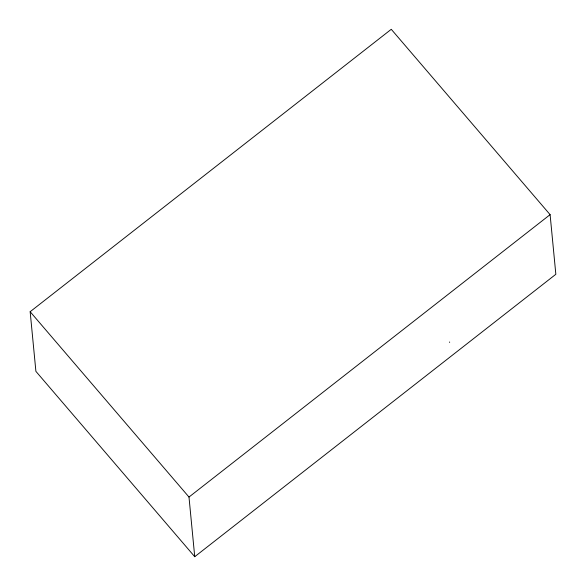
<?xml version="1.0" encoding="UTF-8"?>
<svg xmlns="http://www.w3.org/2000/svg" width="586" height="586" viewBox="0 0 586 586"><rect width="100%" height="100%" fill="white"/><g stroke="black" fill="none" stroke-linecap="round" stroke-linejoin="round"><path stroke-width="0.88" d="M30.157 311.715L391.265 29.3L550.1 214.644L555.843 274.285L194.735 556.7L35.9 371.356L30.157 311.715L188.992 497.053L194.735 556.7M188.992 497.053L550.1 214.644M449.601 341.968L449.652 342.444"/></g></svg>
